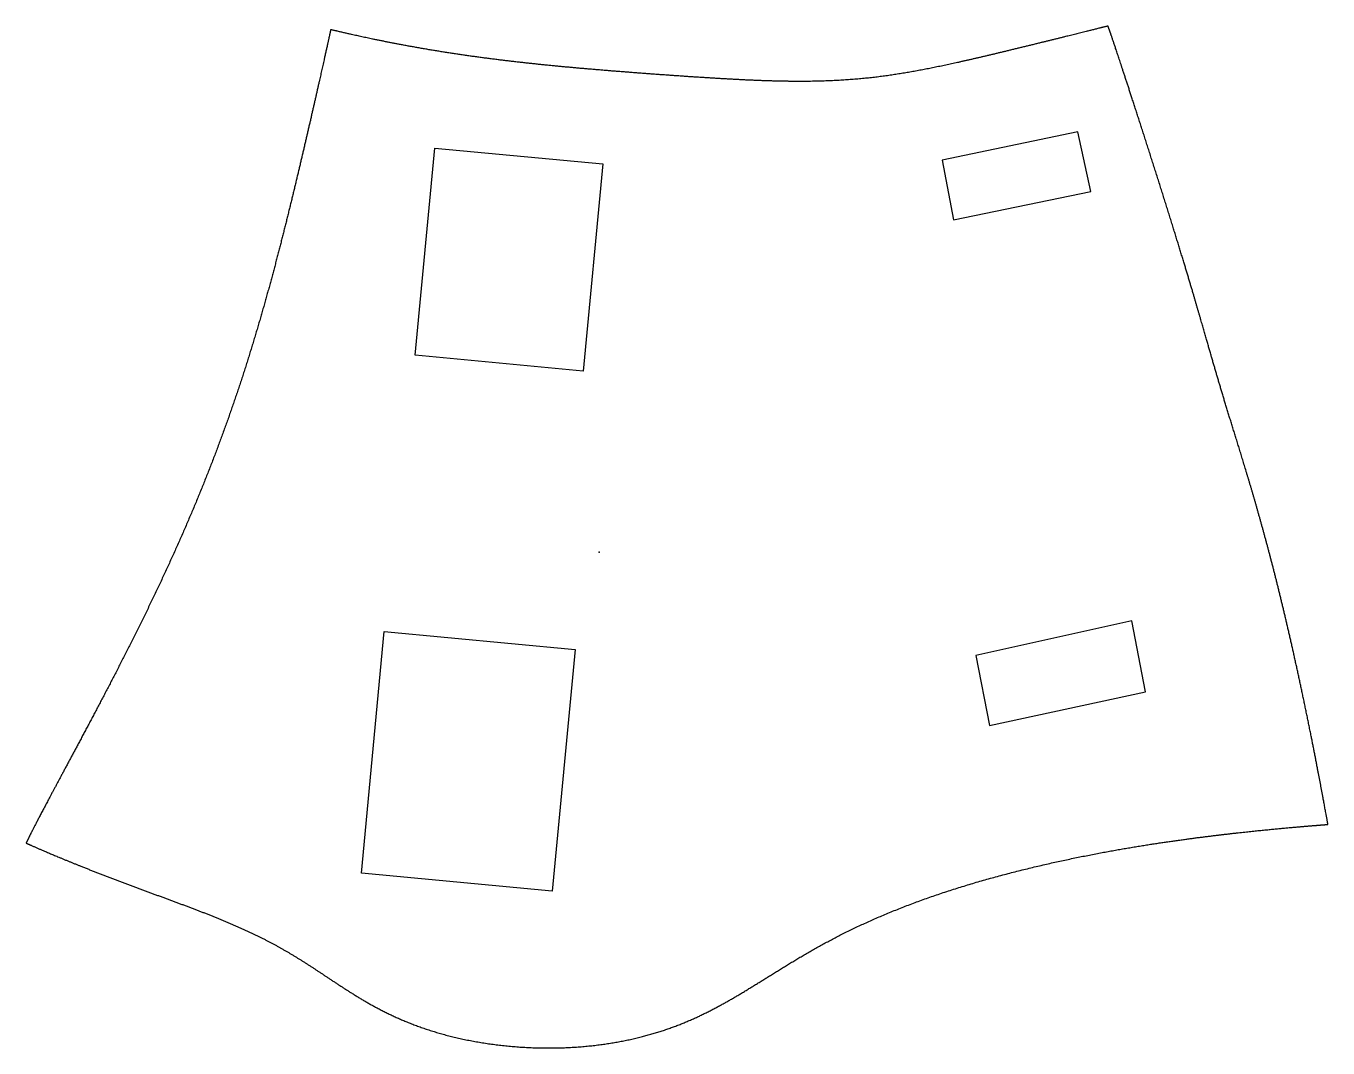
# Model space of a CAD drawing. Header units: millimetres. Extents: x -129 to 165, y -112 to 119.
import ezdxf

# ---------------------------------------------------------------- set-up
doc = ezdxf.new("R2010")
doc.units = ezdxf.units.MM
doc.header["$MEASUREMENT"] = 0
for name, color, linetype in [('Untitled v3_Sketch2', 7, 'Continuous'), ('Untitled v3_Sketch4', 7, 'Continuous'), ('Untitled v3_Sketch6', 7, 'Continuous')]:
    doc.layers.add(name, color=color, linetype=linetype)

msp = doc.modelspace()

# ---------------------------------------------------------------- linework, layer by layer
at = {"layer": 'Untitled v3_Sketch2'}
for points in [[(-60.58, 117.97), (-60.86, 116.67), (-61.44, 114.04), (-62.33, 110.03), (-63.57, 104.52), (-65.19, 97.38), (-66.91, 89.99), (-68.72, 82.35), (-70.64, 74.48), (-72.7, 66.41), (-74.91, 58.17), (-77.31, 49.81), (-79.91, 41.35), (-82.74, 32.84), (-85.81, 24.29), (-89.12, 15.73), (-92.67, 7.18), (-96.44, -1.34), (-100.38, -9.78), (-104.43, -18.07), (-108.52, -26.11), (-112.52, -33.79), (-116.33, -40.97), (-119.84, -47.53), (-122.96, -53.35), (-125.62, -58.37), (-127.36, -61.71), (-128.44, -63.84), (-129.06, -65.09), (-129.34, -65.67)], [(114.87, 118.79), (113.35, 118.41), (110.33, 117.65), (105.91, 116.55), (100.2, 115.14), (93.38, 113.47), (86.87, 111.9), (80.62, 110.46), (74.57, 109.16), (68.61, 108.06), (62.63, 107.19), (56.5, 106.59), (50.14, 106.28), (43.49, 106.24), (36.58, 106.42), (29.42, 106.77), (22.08, 107.22), (14.6, 107.74), (7.05, 108.3), (-0.54, 108.9), (-8.15, 109.57), (-15.74, 110.33), (-23.32, 111.2), (-30.86, 112.22), (-38.36, 113.4), (-45.81, 114.74), (-51.74, 115.95), (-56.17, 116.93), (-59.11, 117.62), (-60.58, 117.97)], [(164.51, -61.45), (164.21, -59.84), (163.63, -56.64), (162.75, -51.9), (161.56, -45.72), (160.07, -38.22), (158.55, -30.95), (157.02, -23.91), (155.48, -17.1), (153.91, -10.52), (152.33, -4.16), (150.72, 1.97), (149.09, 7.89), (147.45, 13.6), (145.81, 19.08), (144.21, 24.32), (142.66, 29.3), (141.2, 34.04), (139.83, 38.6), (138.51, 43.12), (137.16, 47.82), (135.69, 52.95), (134.01, 58.71), (132.06, 65.22), (129.86, 72.4), (127.48, 80.04), (125.02, 87.81), (122.6, 95.35), (120.36, 102.28), (118.4, 108.28), (116.79, 113.13), (115.83, 116.03), (115.28, 117.63), (114.99, 118.44), (114.87, 118.79)], [(-129.34, -65.67), (-128.02, -66.25), (-125.37, -67.41), (-121.36, -69.11), (-115.97, -71.31), (-109.16, -73.95), (-102.3, -76.5), (-95.45, -79), (-88.7, -81.52), (-82.18, -84.16), (-76.01, -87.03), (-70.22, -90.18), (-64.78, -93.62), (-59.43, -97.26), (-53.81, -100.92), (-47.56, -104.39), (-40.38, -107.43), (-32.18, -109.83), (-23.14, -111.43), (-13.63, -112.13), (-4.07, -111.87), (5.09, -110.65), (13.53, -108.53), (21.14, -105.61), (28.09, -102.05), (34.69, -98.05), (41.35, -93.81), (48.45, -89.52), (56.26, -85.37), (64.84, -81.48), (74.09, -77.94), (83.77, -74.81), (93.62, -72.1), (103.33, -69.81), (112.62, -67.92), (121.34, -66.39), (129.38, -65.17), (136.75, -64.19), (143.47, -63.4), (149.59, -62.75), (155.14, -62.22), (159.16, -61.87), (161.92, -61.65), (163.66, -61.52), (164.51, -61.45)]]:
    msp.add_open_spline(points, degree=5, dxfattribs=at)
msp.add_point((0, 0), dxfattribs=at)
at = {"layer": 'Untitled v3_Sketch4'}
for p, q in [((-41.53, 44.47), (-37.11, 91.25)), ((-37.11, 91.25), (0.85, 87.66)), ((0.85, 87.66), (-3.56, 40.89)), ((-3.56, 40.89), (-41.53, 44.47)), ((-53.63, -72.43), (-48.49, -17.88)), ((-48.49, -17.88), (-5.41, -21.95)), ((-5.41, -21.95), (-10.56, -76.49)), ((-10.56, -76.49), (-53.63, -72.43))]:
    msp.add_line(p, q, dxfattribs=at)
msp.add_point((0, 0), dxfattribs=at)
at = {"layer": 'Untitled v3_Sketch6'}
for p, q in [((108.04, 94.93), (77.43, 88.54)), ((110.97, 81.45), (108.04, 94.93)), ((77.43, 88.54), (80, 75)), ((80, 75), (110.97, 81.45)), ((120.22, -15.49), (85.04, -23.34)), ((123.3, -31.48), (120.22, -15.49)), ((85.04, -23.34), (88.12, -39.09)), ((88.12, -39.09), (123.3, -31.48))]:
    msp.add_line(p, q, dxfattribs=at)
msp.add_point((0, 0), dxfattribs=at)

doc.saveas('drawing.dxf')
